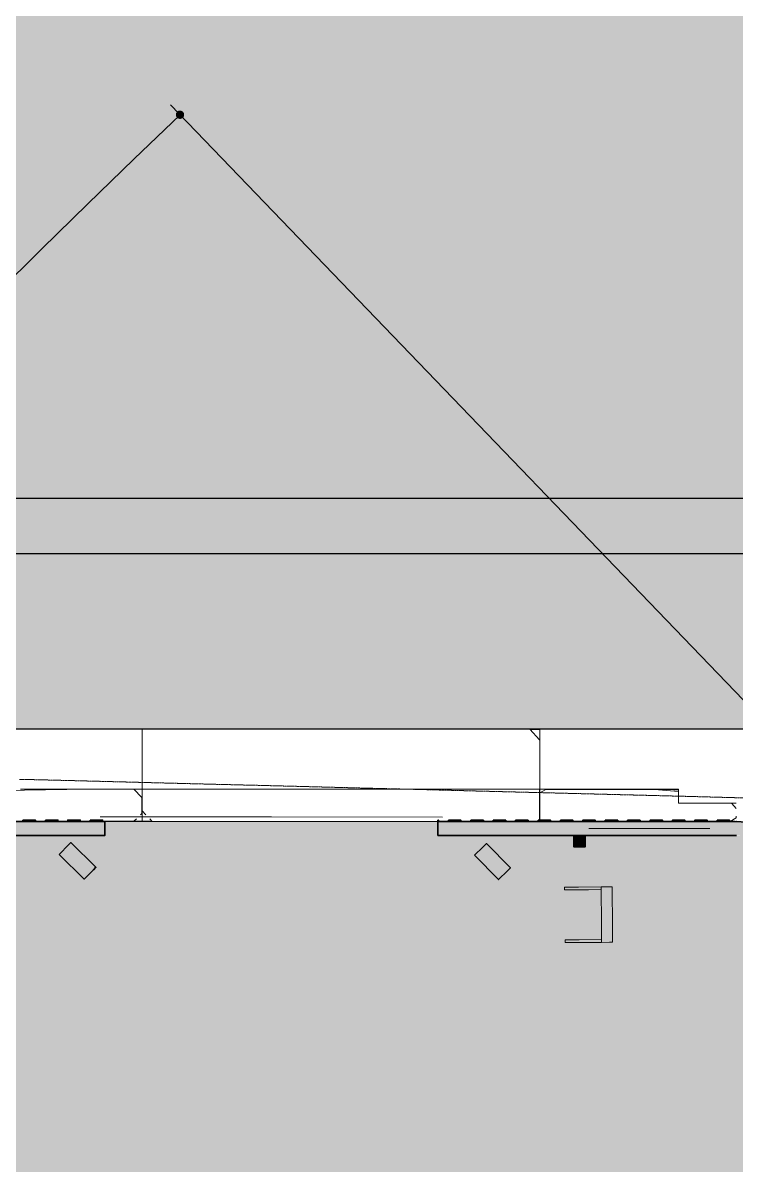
# Model space of a CAD drawing. Header units: millimetres. Extents: x -100577 to 287200, y -212120 to 238461.
# Drawn here: x 53985 to 61697, y 52191 to 64543 of the extents above; entities that cross this region are included whole.
import ezdxf

# ---------------------------------------------------------------- set-up
doc = ezdxf.new("R2010")
doc.units = ezdxf.units.MM
doc.linetypes.add('DASHED', pattern=[1.524, 1.27, -0.254])
doc.linetypes.add('PHANTOM', pattern=[6.35, 3.175, -0.635, 0.635, -0.635, 0.635, -0.635])
for name, color, linetype, lineweight in [('01_切断（構造・壁）', 7, 'Continuous', 35), ('02_切断（家具）', 8, 'Continuous', 18), ('06_部屋の色', 8, 'Continuous', 0), ('07_切断（建具）', 7, 'Continuous', 18), ('10_見えがかり', 7, 'Continuous', 13), ('13_見えがかり（窓台・隠れた窓）', 7, 'DASHED', 9), ('20_上部（屋根の外形・梁）', 8, 'PHANTOM', 9), ('30_敷地・外構', 8, 'Continuous', 9), ('50_寸法', 3, 'Continuous', 9), ('90_図枠', 7, 'Continuous', 25)]:
    doc.layers.add(name, color=color, linetype=linetype, lineweight=lineweight)

msp = doc.modelspace()

# ---------------------------------------------------------------- hatches: boundary and pattern name
at = {"layer": '01_切断（構造・壁）'}
for points in [[(49765, 54305), (49776, 54326), (49777, 54327), (49777, 54327), (49779, 54330), (49886, 54500), (49937, 54582), (50060, 54741), (50119, 54818), (50182, 54884), (50257, 54965), (50323, 55035), (50475, 55168), (50516, 55204), (50547, 55231), (50669, 55319), (50711, 55349), (50744, 55373), (50789, 55406), (50797, 55410), (50802, 55414), (50804, 55415), (50837, 55434), (51046, 55556), (51054, 55559), (51080, 55572), (51316, 55681), (51330, 55685), (51352, 55693), (51537, 55758), (51598, 55779), (51851, 55841), (51886, 55850), (51887, 55850), (51889, 55850), (51924, 55855), (51989, 55865), (52171, 55891), (52172, 55891), (52182, 55893), (52383, 55902), (52467, 55906), (52479, 55907), (53676, 55907), (54872, 55907), (54872, 55832), (54872, 55757), (53677, 55757), (52483, 55757), (52289, 55748), (52196, 55743), (52194, 55743), (52192, 55743), (52191, 55742), (52191, 55742), (52156, 55737), (51916, 55702), (51905, 55700), (51881, 55694), (51640, 55635), (51614, 55626), (51607, 55623), (51373, 55541), (51371, 55541), (51340, 55527), (51115, 55423), (51104, 55416), (51085, 55405), (50881, 55286), (50880, 55285), (50879, 55285), (50871, 55280), (50715, 55168), (50641, 55114), (50570, 55052), (50496, 54987), (50428, 54927), (50296, 54787), (50255, 54743), (50234, 54720), (50147, 54608), (50116, 54568), (50060, 54496), (50004, 54407), (49957, 54331), (49939, 54304), (49907, 54253), (49907, 54251), (49907, 54251), (49906, 54251), (49906, 54251), (49906, 54251), (49872, 54189), (49869, 54185), (49844, 54140), (49827, 54121), (49802, 54092), (49773, 54059), (49751, 54032), (49731, 54009), (49727, 54004), (49720, 53996), (49678, 53945), (49666, 53930), (49654, 53916), (49615, 53862), (49544, 53765), (49410, 53570), (49381, 53526), (48169, 51748), (47803, 51211), (47369, 50575), (47225, 50363), (47213, 50371), (47207, 50375), (47202, 50378), (47101, 50447), (47101, 50447), (47101, 50447), (47679, 51296), (47961, 51710), (48045, 51832), (48173, 52021), (48767, 52891), (48844, 53004), (48856, 53023), (48930, 53131), (49118, 53407), (49233, 53576), (49282, 53647), (49421, 53852), (49462, 53907), (49535, 54008), (49555, 54032), (49565, 54044), (49588, 54071), (49609, 54097), (49619, 54109), (49645, 54139), (49659, 54157), (49696, 54199), (49711, 54216), (49721, 54227), (49753, 54285)], [(53986, 55922), (54077, 55922), (54121, 55922), (54121, 55917), (54121, 55907), (54077, 55907), (53986, 55907), (53986, 55912)], [(54228, 55922), (54319, 55922), (54363, 55922), (54363, 55917), (54363, 55907), (54319, 55907), (54228, 55907), (54228, 55911)], [(54514, 55922), (54605, 55922), (54605, 55917), (54605, 55907), (54514, 55907), (54470, 55907), (54470, 55911), (54470, 55922)], [(54712, 55922), (54804, 55922), (54847, 55922), (54847, 55917), (54847, 55907), (54804, 55907), (54712, 55907), (54712, 55911)], [(58476, 55921), (58479, 55921), (58479, 55916), (58479, 55906), (58476, 55906), (58472, 55906), (58472, 55914), (58472, 55921)], [(63553, 55271), (63682, 55173), (63686, 55169), (63713, 55144), (63845, 55020), (63913, 54956), (64369, 54483), (64946, 53884), (64974, 53854), (65033, 53793), (65403, 53409), (66765, 51995), (66834, 51924), (67049, 51700), (67258, 51483), (67259, 51482), (67259, 51482), (67308, 51431), (67308, 51431), (67308, 51431), (67313, 51426), (67374, 51363), (67438, 51297), (67438, 51297), (67445, 51289), (68301, 52102), (68856, 52628), (69055, 52817), (69542, 53279), (69624, 53358), (69692, 53419), (69708, 53434), (70718, 54365), (70960, 54588), (70962, 54591), (70966, 54594), (71565, 55146), (71834, 55394), (71874, 55351), (71936, 55284), (71549, 54927), (71068, 54484), (71062, 54478), (71062, 54478), (71062, 54478), (69810, 53324), (69793, 53309), (69727, 53248), (69691, 53214), (69645, 53170), (68959, 52519), (68603, 52181), (68405, 51993), (67549, 51181), (66969, 50614), (66705, 50356), (66554, 50209), (65401, 49082), (65286, 48967), (65213, 48893), (65163, 48842), (65119, 48799), (65112, 48806), (65048, 48869), (65013, 48904), (65107, 48999), (65206, 49099), (65295, 49189), (66534, 50400), (66600, 50464), (67337, 51184), (67205, 51322), (67057, 51475), (66957, 51580), (66896, 51521), (66884, 51509), (66848, 51474), (66774, 51551), (66744, 51582), (66775, 51612), (66830, 51665), (66834, 51670), (66853, 51688), (66619, 51931), (66618, 51931), (65094, 53514), (65092, 53516), (64368, 54267), (64261, 54378), (63970, 54681), (63808, 54849), (63674, 54975), (63608, 55037), (63589, 55055), (63421, 55184), (63354, 55235), (63176, 55345), (63102, 55390), (62915, 55481), (62887, 55495), (62835, 55520), (62643, 55591), (62596, 55608), (62557, 55622), (62360, 55673), (62270, 55696), (62127, 55718), (62070, 55726), (62047, 55730), (61977, 55740), (61773, 55751), (61763, 55751), (61720, 55753), (61702, 55754), (61677, 55756), (61584, 55756), (61545, 55756), (61520, 55756), (61505, 55756), (60671, 55756), (60651, 55756), (59536, 55756), (59459, 55756), (59287, 55756), (59145, 55756), (58472, 55756), (58472, 55756), (58472, 55756), (58472, 55906), (60076, 55906), (60652, 55906), (61325, 55906), (61506, 55906), (61509, 55906), (61547, 55906), (61639, 55906), (61681, 55906), (61682, 55906), (61682, 55906), (61821, 55899), (61825, 55898), (61940, 55892), (61992, 55890), (62134, 55868), (62198, 55859), (62300, 55843), (62434, 55809), (62439, 55807), (62451, 55804), (62602, 55766), (62684, 55735), (62737, 55716), (62890, 55660), (62894, 55658), (62894, 55658), (62894, 55658), (62902, 55654), (63023, 55595), (63131, 55543), (63174, 55522), (63296, 55447), (63439, 55358), (63486, 55322)], [(58587, 55921), (58678, 55921), (58722, 55921), (58722, 55916), (58722, 55906), (58678, 55906), (58587, 55906), (58587, 55911)], [(58829, 55921), (58920, 55921), (58940, 55921), (58964, 55921), (58964, 55916), (58964, 55906), (58940, 55906), (58920, 55906), (58829, 55906), (58829, 55911)], [(59071, 55921), (59162, 55921), (59206, 55921), (59206, 55916), (59206, 55906), (59162, 55906), (59071, 55906), (59071, 55911)], [(59313, 55921), (59405, 55921), (59428, 55921), (59448, 55921), (59448, 55916), (59448, 55906), (59428, 55906), (59405, 55906), (59313, 55906), (59313, 55911)], [(59555, 55921), (59647, 55921), (59690, 55921), (59690, 55916), (59690, 55906), (59647, 55906), (59555, 55906), (59555, 55911)], [(59797, 55921), (59889, 55921), (59932, 55921), (59932, 55916), (59932, 55906), (59889, 55906), (59797, 55906), (59797, 55911)], [(60128, 55921), (60174, 55921), (60174, 55911), (60174, 55906), (60128, 55906), (60081, 55906), (60039, 55906), (60039, 55911), (60039, 55921), (60081, 55921)], [(60329, 55921), (60417, 55921), (60417, 55911), (60417, 55906), (60329, 55906), (60282, 55906), (60282, 55916), (60282, 55921)], [(60571, 55921), (60659, 55921), (60659, 55911), (60659, 55906), (60571, 55906), (60524, 55906), (60524, 55916), (60524, 55921)], [(60813, 55921), (60901, 55921), (60901, 55911), (60901, 55906), (60813, 55906), (60766, 55906), (60766, 55915), (60766, 55921)], [(61055, 55921), (61143, 55921), (61143, 55911), (61143, 55906), (61055, 55906), (61008, 55906), (61008, 55915), (61008, 55921)], [(61297, 55921), (61385, 55921), (61385, 55911), (61385, 55906), (61297, 55906), (61250, 55906), (61250, 55915), (61250, 55921)], [(61492, 55921), (61584, 55921), (61627, 55921), (61627, 55916), (61627, 55906), (61584, 55906), (61492, 55906), (61492, 55910)], [(60053, 55753), (60060, 55753), (60063, 55753), (60063, 55747), (60063, 55743), (60063, 55737), (60063, 55733), (60063, 55727), (60063, 55723), (60063, 55717), (60063, 55713), (60063, 55707), (60063, 55703), (60063, 55697), (60063, 55693), (60063, 55687), (60063, 55683), (60063, 55677), (60063, 55673), (60063, 55667), (60063, 55663), (60063, 55657), (60063, 55653), (60063, 55647), (60063, 55643), (60063, 55637), (60063, 55633), (60057, 55633), (60053, 55633), (60047, 55633), (60043, 55633), (60037, 55633), (60033, 55633), (60027, 55633), (60023, 55633), (60017, 55633), (60013, 55633), (60007, 55633), (60003, 55633), (59997, 55633), (59993, 55633), (59987, 55633), (59983, 55633), (59977, 55633), (59973, 55633), (59967, 55633), (59963, 55633), (59957, 55633), (59953, 55633), (59947, 55633), (59943, 55633), (59943, 55640), (59943, 55643), (59943, 55650), (59943, 55653), (59943, 55660), (59943, 55663), (59943, 55670), (59943, 55673), (59943, 55680), (59943, 55683), (59943, 55690), (59943, 55693), (59943, 55700), (59943, 55703), (59943, 55710), (59943, 55713), (59943, 55720), (59943, 55723), (59943, 55730), (59943, 55733), (59943, 55740), (59943, 55743), (59943, 55750), (59943, 55753), (59950, 55753), (59953, 55753), (59960, 55753), (59963, 55753), (59970, 55753), (59973, 55753), (59980, 55753), (59983, 55753), (59990, 55753), (59993, 55753), (60000, 55753), (60003, 55753), (60010, 55753), (60013, 55753), (60020, 55753), (60023, 55753), (60030, 55753), (60033, 55753), (60040, 55753), (60043, 55753), (60050, 55753)], [(54376, 55551), (54481, 55658), (54502, 55679), (54775, 55413), (54747, 55385), (54649, 55284)], [(58869, 55542), (58960, 55631), (58997, 55668), (59257, 55406), (59225, 55374), (59129, 55279)]]:
    msp.add_hatch(color=7, dxfattribs=at).paths.add_polyline_path(points)
at = {"layer": '02_切断（家具）'}
for points in [[(60238, 55179), (60238, 55170), (60102, 55169), (59843, 55167), (59843, 55179), (59843, 55197), (59992, 55198), (60238, 55200)], [(60238, 55200), (60272, 55201), (60356, 55201), (60360, 54762), (60362, 54602), (60329, 54601), (60243, 54600), (60242, 54782)], [(59849, 54609), (59849, 54627), (59998, 54628), (60243, 54630), (60243, 54610), (60243, 54600), (60107, 54599), (59849, 54597), (59849, 54609)]]:
    msp.add_hatch(color=8, dxfattribs=at).paths.add_polyline_path(points)
at = {"layer": '06_部屋の色', "true_color": 0xf6e3a4}
h = msp.add_hatch(color=8, dxfattribs=at)
h.paths.add_polyline_path([(44177, 42081), (44516, 42485), (44856, 42888), (43128, 44349), (46290, 48988), (46487, 49277), (46378, 49374), (46372, 49379), (46552, 49643), (46667, 49541), (46851, 49811), (46743, 49908), (46737, 49914), (46917, 50178), (47031, 50075), (47065, 50125), (47096, 50171), (48311, 51954), (48204, 52052), (48198, 52058), (48379, 52323), (48485, 52225), (48492, 52219), (48677, 52490), (48570, 52589), (48564, 52595), (48745, 52860), (48858, 52756), (48878, 52784), (49516, 53722), (49545, 53764), (49641, 53896), (49655, 53915), (49660, 53920), (49764, 54046), (49775, 54058), (49843, 54137), (49846, 54139), (49907, 54249), (49909, 54252), (49909, 54252), (49911, 54255), (50062, 54495), (50065, 54498), (50235, 54719), (50238, 54722), (50429, 54925), (50432, 54928), (50642, 55112), (50645, 55115), (50872, 55278), (50873, 55279), (51080, 55400), (51116, 55421), (51333, 55521), (51373, 55540), (51599, 55619), (51641, 55633), (51873, 55690), (51916, 55700), (52153, 55735), (52196, 55741), (52196, 55741), (52201, 55741), (52483, 55755), (52539, 55755), (54874, 55755), (54874, 55903), (54874, 55907), (58470, 55906), (58470, 55760), (58470, 55754), (58510, 55754), (58521, 55754), (61629, 55754), (61669, 55754), (61671, 55754), (61677, 55754), (61679, 55753), (61681, 55753), (61682, 55753), (61977, 55738), (61981, 55738), (62270, 55694), (62274, 55693), (62556, 55620), (62560, 55619), (62834, 55518), (62838, 55516), (63101, 55389), (63104, 55387), (63353, 55233), (63356, 55231), (63588, 55053), (63589, 55052), (63800, 54854), (63807, 54848), (63828, 54826), (63833, 54821), (63877, 54775), (64047, 54598), (66483, 52068), (66802, 51737), (66837, 51701), (66850, 51688), (66848, 51686), (66741, 51582), (66843, 51476), (66847, 51473), (66761, 51389), (66252, 50899), (66199, 50848), (66100, 50950), (66093, 50957), (66090, 50953), (66089, 50953), (66089, 50952), (66085, 50949), (65799, 50667), (65457, 50335), (65456, 50333), (65450, 50327), (64959, 49840), (64948, 49829), (64515, 49402), (64619, 49297), (64622, 49294), (64558, 49231), (64210, 48880), (63859, 48531), (63375, 48038), (63209, 47872), (63101, 47978), (62757, 47632), (62751, 47625), (62570, 47438), (62675, 47335), (62678, 47332), (62526, 47175), (62187, 46829), (61699, 46321), (61218, 45825), (60870, 45458), (60798, 45383), (60693, 45483), (60688, 45488), (60477, 45268), (60583, 45166), (60587, 45163), (60535, 45109), (60053, 44595), (59578, 44093), (59351, 43849), (59245, 43948), (59240, 43952), (59127, 43830), (59123, 43826), (58798, 43480), (58793, 43475), (58791, 43472), (58787, 43467), (58785, 43466), (58328, 42967), (58324, 42963), (57844, 42443), (57833, 42432), (57526, 42092), (57520, 42085), (57178, 41712), (56718, 41198), (56709, 41188), (56709, 41188), (56708, 41187), (56250, 40681), (56244, 40674), (55928, 40316), (55923, 40311), (55591, 39939), (55586, 39933), (55128, 39411), (55122, 39403), (54664, 38885), (54493, 38687), (54606, 38589), (54607, 38587), (54462, 38418), (54129, 38038), (53671, 37502), (53220, 36979), (52908, 36609), (52646, 36302), (51657, 37139), (51347, 37400), (51845, 37987), (52358, 38587), (52861, 39171), (53365, 39752), (50500, 42248), (49987, 41656), (49475, 41062), (48966, 40467), (48445, 39854), (48405, 39806), (50697, 37870), (50245, 37334), (49756, 36749), (49431, 36358), (48949, 35774), (48947, 35772), (48943, 35772), (43003, 40658), (43001, 40662), (43003, 40665), (43671, 41474)])
h.paths.add_polyline_path([(59417, 48400), (59347, 48478), (59272, 48550), (59192, 48618), (59108, 48681), (59020, 48738), (58929, 48788), (58834, 48833), (58737, 48872), (58637, 48904), (58535, 48930), (58432, 48948), (58328, 48961), (58224, 48966), (58119, 48964), (58015, 48956), (57911, 48941), (57809, 48919), (57708, 48890), (57610, 48855), (57513, 48813), (57420, 48765), (57330, 48712), (57244, 48652), (57162, 48587), (57085, 48517), (57012, 48442), (56944, 48362), (56881, 48278), (56825, 48190), (56774, 48099), (56729, 48004), (56690, 47907), (56658, 47807), (56632, 47706), (56614, 47603), (56601, 47499), (56596, 47394), (56598, 47289), (56606, 47185), (56622, 47081), (56644, 46979), (56672, 46878), (56707, 46780), (56749, 46684), (56797, 46590), (56850, 46500), (56910, 46414), (56975, 46332), (57045, 46255), (57120, 46182), (57200, 46114), (57284, 46051), (57372, 45995), (57463, 45944), (57558, 45899), (57655, 45860), (57755, 45828), (57857, 45802), (57959, 45784), (58063, 45772), (58168, 45766), (58273, 45768), (58377, 45776), (58481, 45792), (58583, 45814), (58684, 45842), (58782, 45877), (58879, 45919), (58972, 45967), (59062, 46020), (59148, 46080), (59230, 46145), (59307, 46215), (59380, 46290), (59448, 46370), (59511, 46454), (59567, 46542), (59618, 46633), (59663, 46728), (59702, 46825), (59734, 46925), (59760, 47027), (59778, 47130), (59790, 47234), (59796, 47338), (59794, 47443), (59786, 47547), (59770, 47651), (59748, 47753), (59720, 47854), (59685, 47952), (59643, 48049), (59595, 48142), (59542, 48232), (59482, 48318)], flags=0)
at = {"layer": '30_敷地・外構'}
msp.add_hatch(color=8, dxfattribs=at).paths.add_polyline_path([(203769, 214442), (243430, 177722), (287200, 133010), (281793, -51921), (240886, -149401), (236610, -153248), (133668, -201677), (129226, -203200), (92493, -208829), (80789, -210335), (60528, -212120), (29240, -207579), (4134, -203331), (-18461, -198214), (-25999, -196278), (-94564, -156949), (-100577, -152009), (-15558, -27277), (128293, -27286), (128295, 900), (83295, 903), (83298, 56906), (50292, 56910), (20297, 12904), (20298, 907), (3653, 908), (165571, 238461)])
h = msp.add_hatch(color=8, dxfattribs=at)
h.paths.add_polyline_path([(70282, 69208), (73678, 71132), (76317, 70450), (93200, 82502), (103771, 90731), (105768, 92615), (106777, 92004), (118470, 107202), (129044, 119708), (151079, 145305), (166377, 164634), (171339, 170679), (187222, 191434), (198287, 205506), (198078, 207155), (198177, 210842), (200714, 210457), (204131, 206947), (209556, 200562), (211126, 198649), (212482, 197237), (214840, 195221), (221884, 189362), (224838, 186553), (231279, 180241), (233222, 178925), (234263, 178290), (238253, 175499), (239941, 174138), (238464, 171834), (214170, 143332), (209158, 139971), (184288, 106392), (183979, 101792), (187006, 98886), (183026, 93882), (165710, 106978), (169774, 111252), (174631, 107899), (178917, 108658), (203772, 141801), (210006, 145863), (226839, 165530), (229045, 168160), (228927, 173575), (225566, 172052), (219062, 168983), (203918, 160611), (202180, 160000), (200039, 159685), (197647, 159569), (191232, 159714), (183101, 159307), (180096, 159014), (168070, 160235), (162297, 151659), (173068, 147577), (172196, 145262), (160706, 149611), (132461, 116785), (121949, 104357), (112883, 92798), (110862, 90177), (104210, 83405), (97491, 77480), (91406, 72674), (81313, 65672), (81914, 64349), (188765, 67869), (246789, 67840), (246782, 63340), (205026, 63372), (201918, 60300), (196541, 60911), (193812, 63375), (188843, 63379), (126860, 61341), (83293, 59800), (83292, 56906), (50292, 56910), (20297, 12904), (20297, 12689), (15591, 3143), (14532, 522), (14418, -2475), (17720, -43184), (25175, -42918), (79835, -42007), (146151, -40579), (241235, -38179), (246311, -38103), (247627, -49077), (261713, -83458), (157802, -94080), (165059, -133727), (125695, -141051), (124858, -140143), (118888, -141941), (123034, -155933), (127771, -172228), (146551, -170017), (170292, -167511), (174822, -166336), (176248, -172157), (171365, -173432), (147215, -175970), (104093, -181702), (47871, -189958), (8835, -196640), (5104, -198424), (4305, -197393), (3768, -190338), (6823, -189844), (32763, -185394), (35343, -181411), (31434, -162226), (28769, -160898), (-9298, -166488), (-10933, -168206), (-6545, -190414), (-10493, -191063), (-16166, -162327), (-26790, -120042), (-7087, -114418), (18234, -108159), (19924, -105794), (14653, -79967), (13291, -79523), (-25792, -92481), (-55265, -101098), (-56831, -103919), (-41582, -164299), (-39302, -166240), (-28153, -163917), (-27141, -168806), (-41869, -171872), (-45676, -172876), (-47156, -168101), (-45927, -165399), (-61931, -102078), (-67560, -103570), (-63454, -97546), (-48680, -93970), (-27191, -87693), (-10340, -82620), (13576, -74692), (11129, -62713), (4852, -55163), (-7350, -55899), (-35297, -58585), (-37038, -58790), (-28960, -46939), (-8208, -44936), (7056, -44015), (3105, -3032), (841, -3218), (7523, 6586), (10188, 6878), (11706, 9733), (14902, 15113), (16647, 17889), (22188, 25269), (30756, 36199), (31078, 37246), (31976, 38564), (31568, 38842), (31589, 38911), (30327, 40042), (49726, 68503)])
h.paths.add_polyline_path([(249687, -79170), (252259, -74874), (242638, -51401), (239776, -49214), (181561, -50672), (180362, -51600), (186760, -82836), (189880, -85279)], flags=0)
h.paths.add_polyline_path([(122432, -172857), (117492, -157794), (113402, -143592), (102609, -146842), (107949, -173033), (109906, -174334)], flags=0)
h.paths.add_polyline_path([(102997, -140548), (124602, -135154), (156696, -129184), (157833, -127530), (155666, -115697), (153986, -115090), (100254, -125532), (98538, -126917), (100982, -138868)], flags=0)
h.paths.add_polyline_path([(181054, -86178), (182290, -83402), (175966, -52507), (173537, -50882), (151096, -51446), (149632, -53415), (155735, -84812), (159728, -88359)], flags=0)
h.paths.add_polyline_path([(99494, -121611), (153219, -111162), (154579, -109775), (152277, -97195), (149896, -96120), (96587, -107524), (94891, -109028), (97242, -120535)], flags=0)
h.paths.add_polyline_path([(75897, -176990), (78242, -179444), (101889, -175966), (103551, -173925), (87364, -94627), (84320, -93101), (61965, -97605), (60073, -99694), (67162, -133433)], flags=0)
h.paths.add_polyline_path([(95750, -103619), (148859, -92259), (150734, -89645), (148254, -79377), (145045, -77400), (93522, -88309), (91196, -90896), (93506, -102243)], flags=0)
h.paths.add_polyline_path([(43383, -180823), (48032, -183882), (70055, -180647), (71982, -177742), (63246, -134235), (56562, -102429), (52408, -99534), (29809, -104087), (28183, -106324)], flags=0)
h.paths.add_polyline_path([(89322, -81754), (91291, -82656), (145232, -71229), (146664, -69541), (143755, -54562), (140928, -51687), (84918, -52894), (83660, -53993)], flags=0)
h.paths.add_polyline_path([(26105, -96137), (28627, -98207), (83132, -87229), (85409, -85025), (82983, -73164), (80492, -71618), (25091, -79979), (23284, -82315)], flags=0)
h.paths.add_polyline_path([(8662, -116697), (16956, -155944), (19718, -157182), (28042, -155956), (29652, -153514), (21590, -113993), (19195, -112036), (11433, -113953)], flags=0)
h.paths.add_polyline_path([(-14901, -146868), (-13247, -153270), (-11596, -160014), (-10031, -161553), (11083, -158450), (13058, -154408), (5242, -117420), (2043, -116282), (-6056, -118287), (-18134, -121727), (-20359, -125135)], flags=0)
h.paths.add_polyline_path([(21655, -74326), (23827, -76130), (79893, -67671), (81368, -65237), (79190, -54559), (77564, -53035), (26041, -53902), (19126, -61936)], flags=0)
h.paths.add_polyline_path([(189981, 189290), (174073, 168504), (169859, 162049), (180101, 161023), (182960, 161292), (191203, 161711), (197626, 161561), (199848, 161671), (201703, 161947), (203092, 162440), (218117, 170742), (225532, 174554), (228862, 176201), (228828, 177752), (222409, 184046), (219561, 186746), (212587, 192549), (210073, 194689), (208505, 196332), (206877, 198317), (203663, 202101), (200069, 202133)], flags=0)
h.paths.add_polyline_path([(11099, -3879), (11053, -3475), (10631, -2734), (9457, -2858), (9313, -4172), (12772, -42208), (13097, -42586), (13413, -42770), (14294, -42686), (14446, -42064)], flags=0)
at = {"layer": '50_寸法'}
msp.add_hatch(color=7, dxfattribs=at).paths.add_polyline_path([(55719, 63522), (55713, 63516), (55706, 63511), (55698, 63507), (55689, 63505), (55680, 63505), (55671, 63507), (55663, 63510), (55656, 63515), (55649, 63521), (55644, 63528), (55641, 63536), (55639, 63545), (55639, 63554), (55641, 63563), (55644, 63571), (55649, 63578), (55655, 63585), (55662, 63590), (55670, 63593), (55679, 63595), (55688, 63595), (55696, 63593), (55704, 63590), (55712, 63585), (55718, 63579), (55723, 63572), (55727, 63564), (55728, 63555), (55729, 63546), (55727, 63538), (55724, 63530)])

# ---------------------------------------------------------------- linework, layer by layer
at = {"layer": '01_切断（構造・壁）'}
for points in [[(53676, 55907), (54872, 55907), (54872, 55832), (54872, 55757), (53677, 55757)], [(53986, 55922), (54077, 55922), (54121, 55922), (54121, 55917), (54121, 55907), (54077, 55907), (53986, 55907), (53986, 55912), (53986, 55922)], [(54228, 55922), (54319, 55922), (54363, 55922), (54363, 55917), (54363, 55907), (54319, 55907), (54228, 55907), (54228, 55911), (54228, 55922)], [(54514, 55922), (54605, 55922), (54605, 55917), (54605, 55907), (54514, 55907), (54470, 55907), (54470, 55911), (54470, 55922), (54514, 55922)], [(54712, 55922), (54804, 55922), (54847, 55922), (54847, 55917), (54847, 55907), (54804, 55907), (54712, 55907), (54712, 55911), (54712, 55922)], [(58476, 55921), (58479, 55921), (58479, 55916), (58479, 55906), (58476, 55906), (58472, 55906), (58472, 55914), (58472, 55921), (58476, 55921)], [(61702, 55754), (61677, 55756), (61584, 55756), (61545, 55756), (61520, 55756), (61505, 55756), (60671, 55756), (60651, 55756), (59536, 55756), (59459, 55756), (59287, 55756), (59145, 55756), (58472, 55756), (58472, 55756), (58472, 55756), (58472, 55906), (60076, 55906), (60652, 55906), (61325, 55906), (61506, 55906), (61509, 55906), (61547, 55906), (61639, 55906), (61681, 55906), (61682, 55906), (61682, 55906), (61821, 55899)], [(58587, 55921), (58678, 55921), (58722, 55921), (58722, 55916), (58722, 55906), (58678, 55906), (58587, 55906), (58587, 55911), (58587, 55921)], [(58829, 55921), (58920, 55921), (58940, 55921), (58964, 55921), (58964, 55916), (58964, 55906), (58940, 55906), (58920, 55906), (58829, 55906), (58829, 55911), (58829, 55921)], [(59071, 55921), (59162, 55921), (59206, 55921), (59206, 55916), (59206, 55906), (59162, 55906), (59071, 55906), (59071, 55911), (59071, 55921)], [(59313, 55921), (59405, 55921), (59428, 55921), (59448, 55921), (59448, 55916), (59448, 55906), (59428, 55906), (59405, 55906), (59313, 55906), (59313, 55911), (59313, 55921)], [(59555, 55921), (59647, 55921), (59690, 55921), (59690, 55916), (59690, 55906), (59647, 55906), (59555, 55906), (59555, 55911), (59555, 55921)], [(59797, 55921), (59889, 55921), (59932, 55921), (59932, 55916), (59932, 55906), (59889, 55906), (59797, 55906), (59797, 55911), (59797, 55921)], [(60128, 55921), (60174, 55921), (60174, 55911), (60174, 55906), (60128, 55906), (60081, 55906), (60039, 55906), (60039, 55911), (60039, 55921), (60081, 55921), (60128, 55921)], [(60329, 55921), (60417, 55921), (60417, 55911), (60417, 55906), (60329, 55906), (60282, 55906), (60282, 55916), (60282, 55921), (60329, 55921)], [(60571, 55921), (60659, 55921), (60659, 55911), (60659, 55906), (60571, 55906), (60524, 55906), (60524, 55916), (60524, 55921), (60571, 55921)], [(60813, 55921), (60901, 55921), (60901, 55911), (60901, 55906), (60813, 55906), (60766, 55906), (60766, 55915), (60766, 55921), (60813, 55921)], [(61055, 55921), (61143, 55921), (61143, 55911), (61143, 55906), (61055, 55906), (61008, 55906), (61008, 55915), (61008, 55921), (61055, 55921)], [(61297, 55921), (61385, 55921), (61385, 55911), (61385, 55906), (61297, 55906), (61250, 55906), (61250, 55915), (61250, 55921), (61297, 55921)], [(61492, 55921), (61584, 55921), (61627, 55921), (61627, 55916), (61627, 55906), (61584, 55906), (61492, 55906), (61492, 55910), (61492, 55921)], [(60053, 55753), (60060, 55753), (60063, 55753), (60063, 55747), (60063, 55743), (60063, 55737), (60063, 55733), (60063, 55727), (60063, 55723), (60063, 55717), (60063, 55713), (60063, 55707), (60063, 55703), (60063, 55697), (60063, 55693), (60063, 55687), (60063, 55683), (60063, 55677), (60063, 55673), (60063, 55667), (60063, 55663), (60063, 55657), (60063, 55653), (60063, 55647), (60063, 55643), (60063, 55637), (60063, 55633), (60057, 55633), (60053, 55633), (60047, 55633), (60043, 55633), (60037, 55633), (60033, 55633), (60027, 55633), (60023, 55633), (60017, 55633), (60013, 55633), (60007, 55633), (60003, 55633), (59997, 55633), (59993, 55633), (59987, 55633), (59983, 55633), (59977, 55633), (59973, 55633), (59967, 55633), (59963, 55633), (59957, 55633), (59953, 55633), (59947, 55633), (59943, 55633), (59943, 55640), (59943, 55643), (59943, 55650), (59943, 55653), (59943, 55660), (59943, 55663), (59943, 55670), (59943, 55673), (59943, 55680), (59943, 55683), (59943, 55690), (59943, 55693), (59943, 55700), (59943, 55703), (59943, 55710), (59943, 55713), (59943, 55720), (59943, 55723), (59943, 55730), (59943, 55733), (59943, 55740), (59943, 55743), (59943, 55750), (59943, 55753), (59950, 55753), (59953, 55753), (59960, 55753), (59963, 55753), (59970, 55753), (59973, 55753), (59980, 55753), (59983, 55753), (59990, 55753), (59993, 55753), (60000, 55753), (60003, 55753), (60010, 55753), (60013, 55753), (60020, 55753), (60023, 55753), (60030, 55753), (60033, 55753), (60040, 55753), (60043, 55753), (60050, 55753), (60053, 55753)], [(54376, 55551), (54481, 55658), (54502, 55679), (54775, 55413), (54747, 55385), (54649, 55284), (54376, 55551)], [(58869, 55542), (58960, 55631), (58997, 55668), (59257, 55406), (59225, 55374), (59129, 55279), (58869, 55542)]]:
    msp.add_lwpolyline(points, dxfattribs=at)
at = {"layer": '02_切断（家具）'}
for points in [[(60238, 55179), (60238, 55170), (60102, 55169), (59843, 55167), (59843, 55179), (59843, 55197), (59992, 55198), (60238, 55200), (60238, 55179)], [(60238, 55200), (60272, 55201), (60356, 55201), (60360, 54762), (60362, 54602), (60329, 54601), (60243, 54600), (60242, 54782), (60238, 55200)], [(59849, 54609), (59849, 54627), (59998, 54628), (60243, 54630), (60243, 54610), (60243, 54600), (60107, 54599), (59849, 54597), (59849, 54609), (59849, 54609)]]:
    msp.add_lwpolyline(points, dxfattribs=at)
at = {"layer": '07_切断（建具）'}
for points in [[(56672, 55956), (54822, 55958)], [(56672, 55956), (58522, 55954)]]:
    msp.add_lwpolyline(points, dxfattribs=at)
at = {"layer": '10_見えがかり'}
for points in [[(53594, 56907), (54434, 56907), (55274, 56907), (55274, 56744), (55274, 56663), (55274, 56582), (55274, 56500), (55274, 56256), (55086, 56257), (54899, 56257), (54711, 56257), (54524, 56257), (54336, 56257), (53961, 56257)], [(55276, 56905), (55496, 56905), (55717, 56905), (56158, 56905), (56378, 56904), (56819, 56904), (57040, 56904), (57260, 56904), (57481, 56904), (57701, 56904), (58143, 56904), (58363, 56904), (58804, 56904), (59025, 56904), (59466, 56904), (59572, 56790)], [(59469, 56903), (59572, 56903)], [(59574, 56662), (59574, 56743), (59574, 56906), (60105, 56906), (60371, 56906), (60902, 56906), (61167, 56906), (61696, 56906)], [(61696, 56105), (61620, 56105), (61542, 56105), (61464, 56105), (61386, 56105), (61308, 56105), (61230, 56105), (61152, 56106), (61074, 56106), (61074, 56124), (61074, 56162), (61074, 56181), (61074, 56199), (61074, 56218), (61074, 56237), (61074, 56256), (60886, 56256), (60699, 56256), (60324, 56256), (59574, 56256), (59574, 56337), (59574, 56418), (59574, 56500), (59574, 56662)], [(55185, 56255), (55272, 56168), (55272, 55995), (55257, 55980)], [(55316, 55980), (55276, 56023), (55276, 56243), (55276, 56256)], [(59572, 56256), (59572, 55923)], [(59576, 55923), (59576, 56011), (59576, 56113), (59576, 56216), (59641, 56254), (59949, 56254)], [(59949, 56254), (60052, 56254), (60463, 56254), (60566, 56254), (60874, 56254), (60977, 56254), (61072, 56246)], [(61649, 56103), (61696, 56047)], [(61696, 55966), (61696, 55945), (61632, 55908)], [(54226, 55909), (54123, 55909)], [(54468, 55909), (54365, 55909)], [(54710, 55909), (54664, 55909), (54607, 55909)], [(55212, 55936), (55184, 55909), (55011, 55909), (54849, 55909)], [(55379, 55909), (55188, 55909)], [(58470, 55908), (58469, 55908), (58249, 55908), (58028, 55908), (57587, 55908), (57367, 55908), (57146, 55908), (56926, 55908), (56485, 55908), (56264, 55908), (55823, 55908), (55603, 55908), (55382, 55908), (55357, 55936)], [(61696, 55908), (61638, 55908)]]:
    msp.add_lwpolyline(points, dxfattribs=at)
at = {"layer": '13_見えがかり（窓台・隠れた窓）'}
msp.add_lwpolyline([(60103, 55831), (61413, 55831)], dxfattribs=at)
at = {"layer": '20_上部（屋根の外形・梁）'}
msp.add_lwpolyline([(53950, 56363), (54016, 56361), (54016, 56361), (54050, 56361), (54244, 56356), (54250, 56356), (54252, 56356), (54252, 56356), (54252, 56356), (54253, 56356), (54253, 56356), (54837, 56341), (55416, 56326), (55997, 56311), (56571, 56297), (57148, 56282), (57148, 56282), (57720, 56267), (57720, 56267), (58291, 56253), (58291, 56253), (58884, 56237), (58884, 56237), (59475, 56222), (60062, 56207), (60651, 56192), (61235, 56177), (61235, 56177), (61381, 56173), (61381, 56173), (61527, 56169), (61527, 56169), (61672, 56165), (61672, 56165), (61818, 56161)], dxfattribs=at)
at = {"layer": '30_敷地・外構'}
for points in [[(236610, -153248), (133668, -201677), (129226, -203200), (92493, -208829), (80789, -210335), (60528, -212120), (29240, -207579), (4134, -203331), (-18461, -198214), (-25999, -196278), (-94564, -156949), (-100577, -152009), (-15558, -27277), (128293, -27286), (128295, 900), (83295, 903), (83298, 56906), (50292, 56910), (20297, 12904), (20298, 907), (3653, 908), (165571, 238461)], [(188843, 63379), (126860, 61341), (83293, 59800), (83292, 56906), (50292, 56910), (20297, 12904), (20297, 12689), (15591, 3143), (14532, 522), (14418, -2475), (17720, -43184), (25175, -42918), (79835, -42007), (146151, -40579), (241235, -38179)], [(83295, 56903), (83292, 900), (20301, 904), (20300, 12903), (50294, 56907), (83295, 56903)], [(59574, 56906), (59574, 56864), (59574, 56823), (59574, 56781), (59574, 56739), (59574, 56698), (59574, 56656), (59574, 56614), (59574, 56573), (59574, 56531), (59574, 56489), (59574, 56448), (59574, 56406), (59574, 56364), (59574, 56323), (59574, 56281), (59574, 56239), (59574, 56198), (59574, 56156), (59574, 56114), (59574, 56073), (59574, 56031), (59574, 55989), (59574, 55948), (59574, 55906), (59395, 55906), (59215, 55906), (59036, 55906), (58857, 55906), (58678, 55906), (58499, 55906), (58320, 55906), (58140, 55906), (57961, 55906), (57782, 55906), (57603, 55906), (57424, 55906), (57245, 55906), (57065, 55906), (56886, 55906), (56707, 55906), (56528, 55906), (56349, 55906), (56170, 55906), (55990, 55906), (55811, 55906), (55632, 55906), (55453, 55906), (55274, 55906), (55274, 55948), (55274, 55990), (55274, 56032), (55274, 56073), (55274, 56115), (55274, 56157), (55274, 56198), (55274, 56240), (55274, 56282), (55274, 56323), (55274, 56365), (55274, 56407), (55274, 56448), (55274, 56490), (55274, 56532), (55274, 56573), (55274, 56615), (55274, 56657), (55274, 56698), (55274, 56740), (55274, 56782), (55274, 56823), (55274, 56865), (55274, 56907), (55453, 56907), (55632, 56907), (55811, 56907), (55991, 56907), (56170, 56907), (56349, 56906), (56528, 56906), (56707, 56906), (56886, 56906), (57066, 56906), (57245, 56906), (57424, 56906), (57603, 56906), (57782, 56906), (57961, 56906), (58141, 56906), (58320, 56906), (58499, 56906), (58678, 56906), (58857, 56906), (59036, 56906), (59216, 56906), (59395, 56906), (59574, 56906)], [(53774, 56244), (54686, 56257), (56207, 56256), (57728, 56256), (59249, 56256), (60770, 56256), (61074, 56231), (61074, 56199), (61074, 56168), (61074, 56137), (61074, 56106), (61200, 56106), (61327, 56106), (61453, 56106), (61580, 56106), (61681, 56106), (61683, 56106), (61686, 56105), (61688, 56105), (61690, 56105), (61692, 56105), (61693, 56105), (61695, 56105), (61696, 56105), (61698, 56105)], [(61681, 55906), (60343, 55906), (59005, 55906), (57667, 55906), (56329, 55906), (55258, 55906), (55258, 55906), (55258, 55906), (55258, 55906), (55258, 55906), (54933, 55907), (54121, 55907), (53309, 55907)], [(61698, 55913), (61695, 55905), (61692, 55905), (61688, 55905), (61685, 55905), (61681, 55906)]]:
    msp.add_lwpolyline(points, dxfattribs=at)
at = {"layer": '50_寸法'}
for points in [[(63443, 55490), (55580, 63658)], [(53697, 61613), (54191, 62100), (54687, 62585), (55185, 63068), (55684, 63550)]]:
    msp.add_lwpolyline(points, dxfattribs=at)
at = {"layer": '90_図枠'}
for points in [[(0, 0), (84100, 0), (84100, 59400), (0, 59400)], [(600, 600), (83500, 600), (83500, 58800), (600, 58800)]]:
    msp.add_lwpolyline(points, close=True, dxfattribs=at)

doc.saveas('drawing.dxf')
